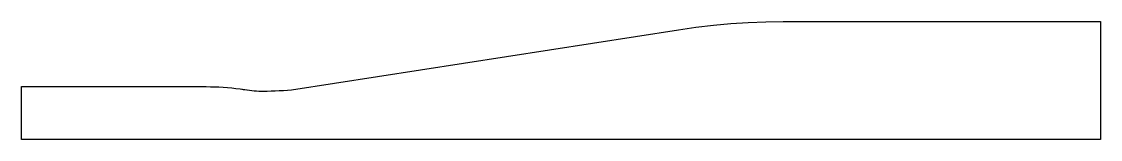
# Model space of a CAD drawing. Header units: millimetres. Extents: x 1170 to 2211, y 444 to 558.
import ezdxf

# ---------------------------------------------------------------- set-up
doc = ezdxf.new("R2010")
doc.units = ezdxf.units.MM
doc.layers.add('PDF_0', color=7, linetype='Continuous')

msp = doc.modelspace()

# ---------------------------------------------------------------- linework, layer by layer
at = {"layer": 'PDF_0', "lineweight": 25}
msp.add_lwpolyline([(1380.9, 492.5, 0.017739), (1398.8, 490.4, 0.020334), (1430.4, 491.7), (1803.9, 549.8), (1820.6, 552.3), (1837.4, 554.2), (1854.3, 555.7), (1871.1, 556.8), (1888, 557.5), (1904.9, 557.7), (2210.9, 557.7), (2210.9, 443.7), (1347.9, 443.7), (1169.9, 443.7), (1169.9, 494.7), (1347.9, 494.7, -0.032512), (1380.9, 492.5, -0.005894), (1386.8, 491.7)], format="xyb", dxfattribs=at)
msp.add_lwpolyline([(1347.9, 494.7), (1347.9, 494.7)], dxfattribs=at)

doc.saveas('drawing.dxf')
